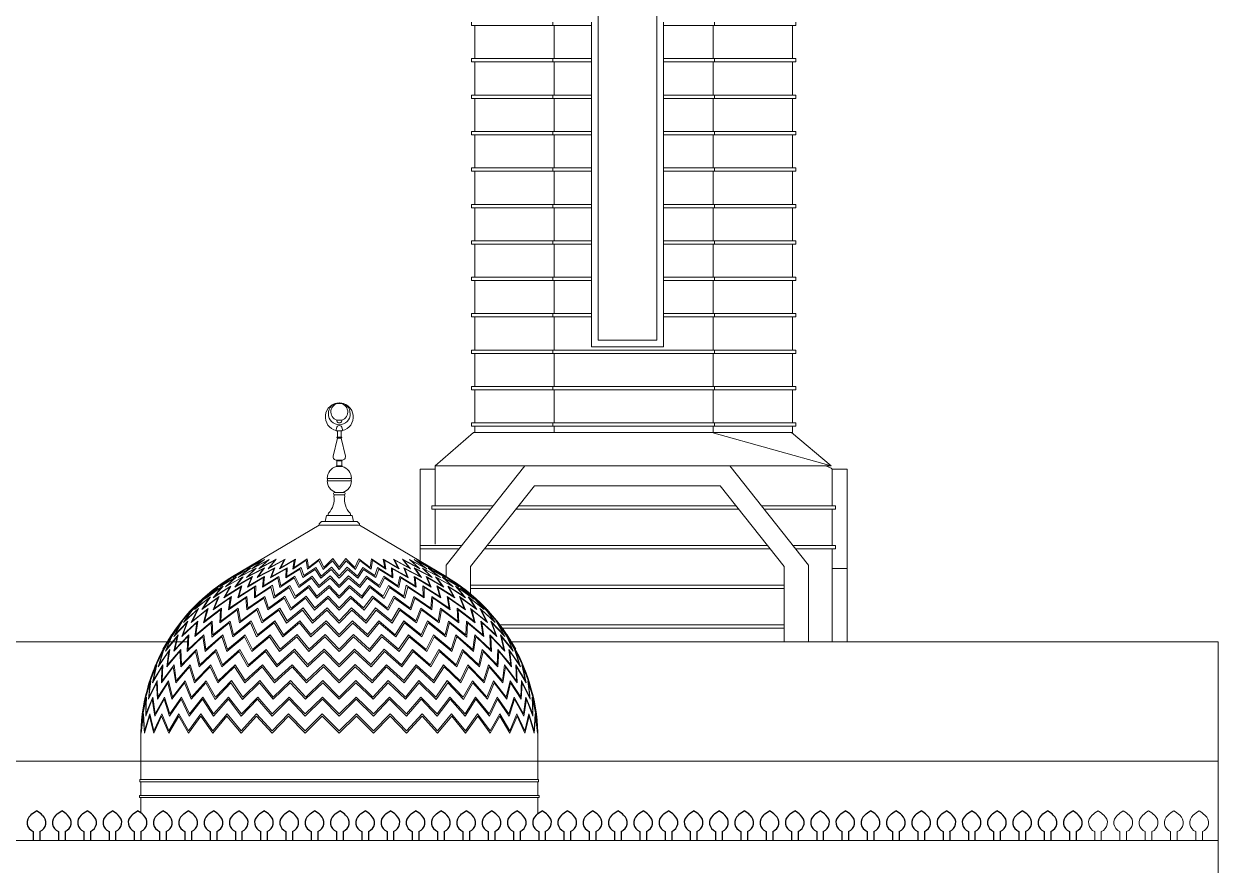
# Model space of a CAD drawing. Header units: inches. Extents: x -6210 to 141093, y -2740 to 21225.
# Drawn here: x 84010.9 to 84371.7, y -127.3 to 126.7 of the extents above; entities that cross this region are included whole.
import ezdxf

# ---------------------------------------------------------------- set-up
doc = ezdxf.new("R2010")
doc.units = ezdxf.units.IN
doc.header["$LTSCALE"] = 100
doc.header["$MEASUREMENT"] = 0
doc.layers.add('car area', color=53, linetype='Continuous')
doc.layers.add('pattern', color=24, linetype='Continuous')

# ---------------------------------------------------------------- blocks, each defined once
blk = doc.blocks.new('A$C7441049B')
at = {"layer": 'pattern', "color": 6, "linetype": 'ByBlock', "lineweight": 25, "ltscale": 0.07}
for p, q in [((6.14, 2.75, -0.01), (6.14, 0)), ((8.14, 2.75, -0.01), (8.14, 0)), ((13.77, 2.75, -0.01), (13.77, 0, 0)), ((15.77, 2.75, -0.01), (15.77, 0, 0)), ((21.41, 2.75, -0.01), (21.41, 0, 0)), ((23.41, 2.75, -0.01), (23.41, 0, 0)), ((29.05, 2.75, -0.01), (29.05, 0)), ((31.05, 2.75, -0.01), (31.05, 0)), ((36.69, 2.75, -0.01), (36.69, 0, 0)), ((38.69, 2.75, -0.01), (38.69, 0, 0)), ((44.32, 2.75, -0.01), (44.32, 0)), ((46.32, 2.75, -0.01), (46.32, 0)), ((51.96, 2.75, -0.01), (51.96, 0)), ((53.96, 2.75, -0.01), (53.96, 0))]:
    blk.add_line(p, q, dxfattribs=at)
for centre, start, end in [((7.14, 5.41, -0.01), 128.2986, 249.4118), ((7.14, 5.41, -0.01), 290.5882, 51.7014), ((14.77, 5.41, -0.01), 128.2986, 249.4118), ((14.77, 5.41, -0.01), 290.5882, 51.7014), ((22.41, 5.41, -0.01), 128.2986, 249.4118), ((22.41, 5.41, -0.01), 290.5882, 51.7014), ((30.05, 5.41, -0.01), 128.2986, 249.4118), ((30.05, 5.41, -0.01), 290.5882, 51.7014), ((37.69, 5.41, -0.01), 128.2986, 249.4118), ((37.69, 5.41, -0.01), 290.5882, 51.7014), ((45.32, 5.41, -0.01), 128.2986, 249.4118), ((45.32, 5.41, -0.01), 290.5882, 51.7014), ((52.96, 5.41, -0.01), 128.2986, 249.4118), ((52.96, 5.41, -0.01), 290.5882, 51.7014)]:
    blk.add_arc(centre, 2.84, start, end, dxfattribs=at)
at = {"layer": 'pattern', "color": 6, "linetype": 'ByBlock', "lineweight": 25, "ltscale": 0.07, "extrusion": (0, 0, -1)}
for centre in [(10.06, 3.36, -0.01), (17.7, 3.36, -0.01), (25.34, 3.36, -0.01), (32.97, 3.36, -0.01), (40.61, 3.36, -0.01), (48.25, 3.36, -0.01), (55.89, 3.36, -0.01)]:
    blk.add_ellipse(centre, major_axis=(5.41, 3.32), ratio=1, start_param=4.432426, end_param=4.784303, dxfattribs=at)
at = {"layer": 'pattern', "color": 6, "linetype": 'ByBlock', "lineweight": 25, "ltscale": 0.07}
for centre in [(4.21, 3.36, -0.01), (11.85, 3.36, -0.01), (19.49, 3.36, -0.01), (27.13, 3.36, -0.01), (34.76, 3.36, -0.01), (42.4, 3.36, -0.01), (50.04, 3.36, -0.01)]:
    blk.add_ellipse(centre, major_axis=(-5.41, 3.32), ratio=1, start_param=4.432426, end_param=4.784303, dxfattribs=at)

msp = doc.modelspace()

# ---------------------------------------------------------------- linework, layer by layer
at = {"layer": 'car area', "linetype": 'Continuous', "lineweight": 0, "extrusion": (0, 1, 0)}
for p, q in [((84184.4278, 243.19225), (84184.4278, 31.19225)), ((84184.4278, 31.19225), (84184.4278, 243.19225)), ((84202.09798, 31.19225), (84202.09798, 243.19225)), ((84202.09798, 243.19225), (84202.09798, 31.19225)), ((84146.14367, 126.19225), (84146.14367, 127.19225)), ((84170.72946, 126.19225), (84170.72946, 127.19225)), ((84182.4278, 126.19225), (84182.4278, 127.19225)), ((84204.09798, 127.19225), (84204.09798, 126.19225)), ((84219.55789, 126.19225), (84219.55789, 127.19225)), ((84244.14367, 126.19225), (84244.14367, 127.19225)), ((84170.72946, 126.19225), (84146.14367, 126.19225)), ((84147.14367, 116.19225), (84147.14367, 126.19225)), ((84182.4278, 126.19225), (84170.72946, 126.19225)), ((84171.14367, 116.19225), (84171.14367, 126.19225)), ((84182.4278, 126.19225), (84182.4278, 116.19225)), ((84204.09798, 116.19225), (84204.09798, 126.19225)), ((84219.55789, 126.19225), (84204.09798, 126.19225)), ((84219.14367, 116.19225), (84219.14367, 126.19225)), ((84244.14367, 126.19225), (84219.55789, 126.19225)), ((84243.14367, 116.19225), (84243.14367, 126.19225)), ((84146.14367, 115.19225), (84146.14367, 116.19225)), ((84146.14367, 116.19225), (84170.72946, 116.19225)), ((84170.72946, 115.19225), (84170.72946, 116.19225)), ((84170.72946, 116.19225), (84182.4278, 116.19225)), ((84182.4278, 115.19225), (84182.4278, 116.19225)), ((84204.09798, 116.19225), (84219.55789, 116.19225)), ((84204.09798, 116.19225), (84204.09798, 115.19225)), ((84219.55789, 116.19225), (84244.14367, 116.19225)), ((84219.55789, 115.19225), (84219.55789, 116.19225)), ((84244.14367, 115.19225), (84244.14367, 116.19225)), ((84170.72946, 115.19225), (84146.14367, 115.19225)), ((84147.14367, 105.19225), (84147.14367, 115.19225)), ((84182.4278, 115.19225), (84170.72946, 115.19225)), ((84171.14367, 105.19225), (84171.14367, 115.19225)), ((84182.4278, 115.19225), (84182.4278, 105.19225)), ((84204.09798, 105.19225), (84204.09798, 115.19225)), ((84219.55789, 115.19225), (84204.09798, 115.19225)), ((84219.14367, 105.19225), (84219.14367, 115.19225)), ((84244.14367, 115.19225), (84219.55789, 115.19225)), ((84243.14367, 105.19225), (84243.14367, 115.19225)), ((84146.14367, 104.19225), (84146.14367, 105.19225)), ((84146.14367, 105.19225), (84170.72946, 105.19225)), ((84170.72946, 104.19225), (84170.72946, 105.19225)), ((84170.72946, 105.19225), (84182.4278, 105.19225)), ((84182.4278, 104.19225), (84182.4278, 105.19225)), ((84204.09798, 105.19225), (84219.55789, 105.19225)), ((84204.09798, 105.19225), (84204.09798, 104.19225)), ((84219.55789, 105.19225), (84244.14367, 105.19225)), ((84219.55789, 104.19225), (84219.55789, 105.19225)), ((84244.14367, 104.19225), (84244.14367, 105.19225)), ((84170.72946, 104.19225), (84146.14367, 104.19225)), ((84147.14367, 94.19225), (84147.14367, 104.19225)), ((84182.4278, 104.19225), (84170.72946, 104.19225)), ((84171.14367, 94.19225), (84171.14367, 104.19225)), ((84182.4278, 104.19225), (84182.4278, 94.19225)), ((84204.09798, 94.19225), (84204.09798, 104.19225)), ((84219.55789, 104.19225), (84204.09798, 104.19225)), ((84219.14367, 94.19225), (84219.14367, 104.19225)), ((84244.14367, 104.19225), (84219.55789, 104.19225)), ((84243.14367, 94.19225), (84243.14367, 104.19225)), ((84146.14367, 93.19225), (84146.14367, 94.19225)), ((84146.14367, 94.19225), (84170.72946, 94.19225)), ((84170.72946, 93.19225), (84170.72946, 94.19225)), ((84170.72946, 94.19225), (84182.4278, 94.19225)), ((84182.4278, 93.19225), (84182.4278, 94.19225)), ((84204.09798, 94.19225), (84219.55789, 94.19225)), ((84204.09798, 94.19225), (84204.09798, 93.19225)), ((84219.55789, 94.19225), (84244.14367, 94.19225)), ((84219.55789, 93.19225), (84219.55789, 94.19225)), ((84244.14367, 93.19225), (84244.14367, 94.19225)), ((84170.72946, 93.19225), (84146.14367, 93.19225)), ((84147.14367, 83.19225), (84147.14367, 93.19225)), ((84182.4278, 93.19225), (84170.72946, 93.19225)), ((84171.14367, 83.19225), (84171.14367, 93.19225)), ((84182.4278, 93.19225), (84182.4278, 83.19225)), ((84204.09798, 83.19225), (84204.09798, 93.19225)), ((84219.55789, 93.19225), (84204.09798, 93.19225)), ((84219.14367, 83.19225), (84219.14367, 93.19225)), ((84244.14367, 93.19225), (84219.55789, 93.19225)), ((84243.14367, 83.19225), (84243.14367, 93.19225)), ((84146.14367, 82.19225), (84146.14367, 83.19225)), ((84146.14367, 83.19225), (84170.72946, 83.19225)), ((84170.72946, 82.19225), (84170.72946, 83.19225)), ((84170.72946, 83.19225), (84182.4278, 83.19225)), ((84182.4278, 82.19225), (84182.4278, 83.19225)), ((84204.09798, 83.19225), (84219.55789, 83.19225)), ((84204.09798, 83.19225), (84204.09798, 82.19225)), ((84219.55789, 83.19225), (84244.14367, 83.19225)), ((84219.55789, 82.19225), (84219.55789, 83.19225)), ((84244.14367, 82.19225), (84244.14367, 83.19225)), ((84170.72946, 82.19225), (84146.14367, 82.19225)), ((84147.14367, 72.19225), (84147.14367, 82.19225)), ((84182.4278, 82.19225), (84170.72946, 82.19225)), ((84171.14367, 72.19225), (84171.14367, 82.19225)), ((84182.4278, 82.19225), (84182.4278, 72.19225)), ((84204.09798, 72.19225), (84204.09798, 82.19225)), ((84219.55789, 82.19225), (84204.09798, 82.19225)), ((84219.14367, 72.19225), (84219.14367, 82.19225)), ((84244.14367, 82.19225), (84219.55789, 82.19225)), ((84243.14367, 72.19225), (84243.14367, 82.19225)), ((84146.14367, 71.19225), (84146.14367, 72.19225)), ((84146.14367, 72.19225), (84170.72946, 72.19225)), ((84170.72946, 71.19225), (84170.72946, 72.19225)), ((84170.72946, 72.19225), (84182.4278, 72.19225)), ((84182.4278, 71.19225), (84182.4278, 72.19225)), ((84204.09798, 72.19225), (84219.55789, 72.19225)), ((84204.09798, 72.19225), (84204.09798, 71.19225)), ((84219.55789, 72.19225), (84244.14367, 72.19225)), ((84219.55789, 71.19225), (84219.55789, 72.19225)), ((84244.14367, 71.19225), (84244.14367, 72.19225)), ((84170.72946, 71.19225), (84146.14367, 71.19225)), ((84147.14367, 61.19225), (84147.14367, 71.19225)), ((84182.4278, 71.19225), (84170.72946, 71.19225)), ((84171.14367, 61.19225), (84171.14367, 71.19225)), ((84182.4278, 71.19225), (84182.4278, 61.19225)), ((84204.09798, 61.19225), (84204.09798, 71.19225)), ((84219.55789, 71.19225), (84204.09798, 71.19225)), ((84219.14367, 61.19225), (84219.14367, 71.19225)), ((84244.14367, 71.19225), (84219.55789, 71.19225)), ((84243.14367, 61.19225), (84243.14367, 71.19225)), ((84146.14367, 60.19225), (84146.14367, 61.19225)), ((84146.14367, 61.19225), (84170.72946, 61.19225)), ((84170.72946, 60.19225), (84146.14367, 60.19225)), ((84147.14367, 50.19225), (84147.14367, 60.19225)), ((84170.72946, 60.19225), (84170.72946, 61.19225)), ((84170.72946, 61.19225), (84182.4278, 61.19225)), ((84182.4278, 60.19225), (84170.72946, 60.19225)), ((84171.14367, 50.19225), (84171.14367, 60.19225)), ((84182.4278, 60.19225), (84182.4278, 61.19225)), ((84182.4278, 60.19225), (84182.4278, 50.19225)), ((84204.09798, 61.19225), (84219.55789, 61.19225)), ((84204.09798, 61.19225), (84204.09798, 60.19225)), ((84204.09798, 50.19225), (84204.09798, 60.19225)), ((84219.55789, 60.19225), (84204.09798, 60.19225)), ((84219.14367, 50.19225), (84219.14367, 60.19225)), ((84219.55789, 61.19225), (84244.14367, 61.19225)), ((84219.55789, 60.19225), (84219.55789, 61.19225)), ((84244.14367, 60.19225), (84219.55789, 60.19225)), ((84243.14367, 50.19225), (84243.14367, 60.19225)), ((84244.14367, 60.19225), (84244.14367, 61.19225)), ((84146.14367, 49.19225), (84146.14367, 50.19225)), ((84146.14367, 50.19225), (84170.72946, 50.19225)), ((84170.72946, 49.19225), (84146.14367, 49.19225)), ((84147.14367, 39.19225), (84147.14367, 49.19225)), ((84170.72946, 49.19225), (84170.72946, 50.19225)), ((84170.72946, 50.19225), (84182.4278, 50.19225)), ((84182.4278, 49.19225), (84170.72946, 49.19225)), ((84171.14367, 39.19225), (84171.14367, 49.19225)), ((84182.4278, 49.19225), (84182.4278, 50.19225)), ((84182.4278, 49.19225), (84182.4278, 39.19225)), ((84204.09798, 50.19225), (84219.55789, 50.19225)), ((84204.09798, 50.19225), (84204.09798, 49.19225)), ((84204.09798, 39.19225), (84204.09798, 49.19225)), ((84219.55789, 49.19225), (84204.09798, 49.19225)), ((84219.14367, 39.19225), (84219.14367, 49.19225)), ((84219.55789, 50.19225), (84244.14367, 50.19225)), ((84219.55789, 49.19225), (84219.55789, 50.19225)), ((84244.14367, 49.19225), (84219.55789, 49.19225)), ((84243.14367, 39.19225), (84243.14367, 49.19225)), ((84244.14367, 49.19225), (84244.14367, 50.19225)), ((84146.14367, 38.19225), (84146.14367, 39.19225)), ((84146.14367, 39.19225), (84170.72946, 39.19225)), ((84170.72946, 38.19225), (84146.14367, 38.19225)), ((84147.14367, 28.19225), (84147.14367, 38.19225)), ((84170.72946, 38.19225), (84170.72946, 39.19225)), ((84170.72946, 39.19225), (84182.4278, 39.19225)), ((84182.4278, 38.19225), (84170.72946, 38.19225)), ((84171.14367, 28.19225), (84171.14367, 38.19225)), ((84182.4278, 38.19225), (84182.4278, 39.19225)), ((84182.4278, 38.19225), (84182.4278, 29.19225)), ((84204.09798, 39.19225), (84219.55789, 39.19225)), ((84204.09798, 39.19225), (84204.09798, 38.19225)), ((84204.09798, 29.19225), (84204.09798, 38.19225)), ((84219.55789, 38.19225), (84204.09798, 38.19225)), ((84219.14367, 28.19225), (84219.14367, 38.19225)), ((84219.55789, 39.19225), (84244.14367, 39.19225)), ((84219.55789, 38.19225), (84219.55789, 39.19225)), ((84244.14367, 38.19225), (84219.55789, 38.19225)), ((84243.14367, 28.19225), (84243.14367, 38.19225)), ((84244.14367, 38.19225), (84244.14367, 39.19225)), ((84182.4278, 29.19225), (84204.09798, 29.19225)), ((84184.4278, 31.19225), (84202.09798, 31.19225)), ((84202.09798, 31.19225), (84184.4278, 31.19225)), ((84146.14367, 28.19225), (84170.72946, 28.19225)), ((84146.14367, 27.19225), (84146.14367, 28.19225)), ((84170.72946, 27.19225), (84146.14367, 27.19225)), ((84147.14367, 17.19225), (84147.14367, 27.19225)), ((84170.72946, 28.19225), (84219.55789, 28.19225)), ((84170.72946, 27.19225), (84170.72946, 28.19225)), ((84219.55789, 27.19225), (84170.72946, 27.19225)), ((84171.14367, 17.19225), (84171.14367, 27.19225)), ((84219.14367, 17.19225), (84219.14367, 27.19225)), ((84219.55789, 28.19225), (84244.14367, 28.19225)), ((84219.55789, 27.19225), (84219.55789, 28.19225)), ((84244.14367, 27.19225), (84219.55789, 27.19225)), ((84243.14367, 17.19225), (84243.14367, 27.19225)), ((84244.14367, 27.19225), (84244.14367, 28.19225)), ((84146.14367, 17.19225), (84170.72946, 17.19225)), ((84146.14367, 16.19225), (84146.14367, 17.19225)), ((84170.72946, 16.19225), (84146.14367, 16.19225)), ((84147.14367, 6.19225), (84147.14367, 16.19225)), ((84170.72946, 17.19225), (84219.55789, 17.19225)), ((84170.72946, 16.19225), (84170.72946, 17.19225)), ((84219.55789, 16.19225), (84170.72946, 16.19225)), ((84171.14367, 6.19225), (84171.14367, 16.19225)), ((84219.14367, 6.19225), (84219.14367, 16.19225)), ((84219.55789, 17.19225), (84244.14367, 17.19225)), ((84219.55789, 16.19225), (84219.55789, 17.19225)), ((84244.14367, 16.19225), (84219.55789, 16.19225)), ((84243.14367, 6.19225), (84243.14367, 16.19225)), ((84244.14367, 16.19225), (84244.14367, 17.19225)), ((84146.14367, 6.19225), (84170.72946, 6.19225)), ((84146.14367, 5.19225), (84146.14367, 6.19225)), ((84170.72946, 5.19225), (84146.14367, 5.19225)), ((84147.14367, 3.28276), (84147.14367, 5.19225)), ((84170.72946, 6.19225), (84219.55789, 6.19225)), ((84170.72946, 5.19225), (84170.72946, 6.19225)), ((84219.55789, 5.19225), (84170.72946, 5.19225)), ((84171.14367, 3.28276), (84171.14367, 5.19225)), ((84219.14367, 3.28276), (84219.14367, 5.19225)), ((84219.55789, 6.19225), (84244.14367, 6.19225)), ((84219.55789, 5.19225), (84219.55789, 6.19225)), ((84244.14367, 5.19225), (84219.55789, 5.19225)), ((84243.14367, 2.98455), (84243.14367, 5.19225)), ((84244.14367, 5.19225), (84244.14367, 6.19225)), ((84135.14367, -6.80775), (84146.78715, 3.28276)), ((84146.78715, 3.28276), (84170.5726, 3.28276)), ((84171.46765, 3.28276), (84218.78715, 3.28276)), ((84254.85078, -6.80775), (84218.78715, 3.28276)), ((84218.78715, 3.28276), (84242.78715, 3.28276)), ((84254.85078, -6.80775), (84242.78715, 3.28276)), ((84135.14367, -18.80775), (84135.14367, -6.80775)), ((84136.12469, -6.80775), (84164.14367, -6.80775)), ((84138.49494, -36.80775), (84162.28785, -6.80775)), ((84224.14367, -6.80775), (84164.14367, -6.80775)), ((84224.14367, -6.80775), (84254.85078, -6.80775)), ((84247.93658, -36.80775), (84224.14367, -6.80775)), ((84254.85078, -7.51486), (84253.14367, -6.80775)), ((84130.64367, -7.80775), (84130.64367, -35.45415)), ((84135.14367, -7.80775), (84130.64367, -7.80775)), ((84255.14367, -7.80775), (84254.85078, -7.51486)), ((84255.14367, -18.80775), (84255.14367, -7.80775)), ((84255.14367, -7.80775), (84259.64367, -7.80775)), ((84259.64367, -7.80775), (84259.64367, -59.92484)), ((84165.18721, -12.80775), (84145.85414, -37.18442)), ((84165.18721, -12.80775), (84221.24431, -12.80775)), ((84221.24431, -12.80775), (84240.57738, -37.18442)), ((84134.14367, -18.80775), (84152.77068, -18.80775)), ((84134.14367, -19.80775), (84134.14367, -18.80775)), ((84134.14367, -19.80775), (84151.97758, -19.80775)), ((84135.14367, -30.41769), (84135.14367, -19.80775)), ((84159.63553, -19.80775), (84226.79599, -19.80775)), ((84160.42862, -18.80775), (84226.00289, -18.80775)), ((84218.108, -18.80775), (84226.00289, -18.80775)), ((84219.81916, -19.80775), (84226.79599, -19.80775)), ((84233.66084, -18.80775), (84256.14367, -18.80775)), ((84234.45394, -19.80775), (84256.14367, -19.80775)), ((84255.14367, -30.80775), (84255.14367, -19.80775)), ((84256.14367, -19.80775), (84256.14367, -18.80775)), ((84130.64367, -30.80775), (84143.25352, -30.80775)), ((84130.64367, -31.80775), (84142.46042, -31.80775)), ((84150.11836, -31.80775), (84236.31316, -31.80775)), ((84150.91146, -30.80775), (84235.52006, -30.80775)), ((84243.178, -30.80775), (84256.14367, -30.80775)), ((84243.9711, -31.80775), (84256.14367, -31.80775)), ((84255.14367, -59.92484), (84255.14367, -31.80775)), ((84256.14367, -31.80775), (84256.14367, -30.80775)), ((84138.49494, -40.21827), (84138.49494, -36.80775)), ((84247.93658, -59.92484), (84247.93658, -36.80775)), ((84255.14367, -37.80775), (84259.64367, -37.80775)), ((84145.85414, -42.80775), (84240.57738, -42.80775)), ((84145.85414, -43.80775), (84240.57738, -43.80775)), ((84154.73605, -54.80775), (84240.57738, -54.80775)), ((84155.47296, -55.80775), (84240.57738, -55.80775))]:
    msp.add_line(p, q, dxfattribs=at)
at = {"layer": 'car area', "linetype": 'Continuous', "lineweight": 0}
for p, q in [((84105.2842, 3.9753), (84105.3245, 4.66045)), ((84105.44445, 6.69961), (84105.46419, 7.03513)), ((84105.46419, 7.03513), (84106.20638, 7.03513)), ((84106.23175, 3.77987), (84105.46847, 3.77987)), ((84105.64189, 1.93395), (84105.64189, 3.77987)), ((84106.181, 3.77987), (84106.94428, 3.77987)), ((84106.94856, 7.03513), (84106.20638, 7.03513)), ((84106.77086, 1.93395), (84106.77086, 3.77987)), ((84106.9683, 6.69961), (84106.94856, 7.03513)), ((84107.12855, 3.9753), (84107.08825, 4.66045)), ((84104.3455, -3.85965), (84105.64189, 1.56477)), ((84106.20638, 1.93395), (84105.64189, 1.93395)), ((84106.20638, 1.56477), (84105.64189, 1.56477)), ((84106.20638, 1.93395), (84106.77086, 1.93395)), ((84106.20638, 1.56477), (84106.77086, 1.56477)), ((84108.06725, -3.85965), (84106.77086, 1.56477)), ((84105.3088, -6.97573), (84105.3088, -6.74187)), ((84106.20638, -6.74187), (84105.3088, -6.74187)), ((84106.20638, -6.97573), (84105.3088, -6.97573)), ((84105.44724, -5.26513), (84105.44724, -5.08054)), ((84106.20638, -5.08054), (84105.44724, -5.08054)), ((84106.20638, -5.26513), (84105.44724, -5.26513)), ((84105.49339, -6.74187), (84105.49339, -5.26513)), ((84106.20638, -5.08054), (84106.96551, -5.08054)), ((84106.20638, -5.26513), (84106.96551, -5.26513)), ((84106.20638, -6.74187), (84107.10396, -6.74187)), ((84106.20638, -6.97573), (84107.10396, -6.97573)), ((84106.91937, -6.74187), (84106.91937, -5.26513)), ((84106.96551, -5.26513), (84106.96551, -5.08054)), ((84107.10396, -6.97573), (84107.10396, -6.74187)), ((84106.20638, -10.5466), (84102.55426, -10.5466)), ((84102.6004, -11.28497), (84102.6004, -10.5466)), ((84106.20638, -10.5466), (84109.8585, -10.5466)), ((84109.81235, -11.28497), (84109.81235, -10.5466)), ((84106.20638, -11.28497), (84102.55426, -11.28497)), ((84106.20638, -11.28497), (84109.8585, -11.28497)), ((84106.20638, -14.79222), (84104.91302, -14.79222)), ((84106.20638, -15.53059), (84104.91302, -15.53059)), ((84106.20638, -14.79222), (84107.49974, -14.79222)), ((84106.20638, -15.53059), (84107.49974, -15.53059)), ((84102.75173, -21.77505), (84102.92674, -21.03668)), ((84109.66102, -21.77505), (84109.48601, -21.03668)), ((84100.10966, -24.65344), (84073.96362, -40.19091)), ((84100.10966, -24.28426), (84100.84803, -23.53421)), ((84100.10966, -24.65344), (84100.10966, -24.28426)), ((84112.30309, -24.65344), (84100.10966, -24.65344)), ((84100.84803, -23.53421), (84111.56472, -23.53421)), ((84101.95537, -23.53421), (84102.37232, -21.77505)), ((84102.37232, -21.77505), (84110.04043, -21.77505)), ((84110.45739, -23.53421), (84110.04043, -21.77505)), ((84112.30309, -24.28426), (84111.56472, -23.53421)), ((84112.30309, -24.65344), (84112.30309, -24.28426)), ((84112.30309, -24.65344), (84138.44913, -40.19091)), ((84145.85414, -37.18442), (84145.85414, -45.45368)), ((84240.57738, -37.18442), (84240.57738, -59.92484)), ((83769.44467, -59.92484), (84060.53987, -59.92484)), ((83774.14731, -59.92484), (84055.62797, -59.92484)), ((84158.17557, -59.92484), (84239.70638, -59.92484)), ((84159.56635, -59.92484), (84371.70638, -59.92484)), ((84371.70638, -323.92484), (84371.70638, -59.92484)), ((84371.70638, -323.92484), (84371.70638, -59.92484)), ((84046.20638, -89.16943), (84046.20638, -101.49289)), ((84166.20638, -89.16943), (84166.20638, -101.49289)), ((83072.70638, -95.92484), (84371.70638, -95.92484)), ((84046.20638, -101.49289), (84045.89388, -101.49289)), ((84045.89388, -101.49289), (84045.89388, -102.17753)), ((84045.89388, -102.17753), (84046.20638, -102.17753)), ((84166.41011, -101.49289), (84046.20638, -101.49289)), ((84166.41011, -102.17753), (84046.20638, -102.17753)), ((84046.20638, -102.17753), (84046.20638, -106.28535)), ((84051.87016, -101.49289), (84049.53604, -101.49289)), ((84051.69883, -102.17753), (84049.70737, -102.17753)), ((84166.20638, -102.17753), (84166.20638, -106.28535)), ((84166.41011, -101.49289), (84166.41011, -102.17753)), ((84045.86406, -106.28535), (84045.86406, -106.96998)), ((84053.52185, -106.28535), (84045.86406, -106.28535)), ((84053.52185, -106.96998), (84045.86406, -106.96998)), ((84046.20638, -106.96998), (84046.21335, -111.5373, -0.03683)), ((84166.5487, -106.28535), (84053.52185, -106.28535)), ((84166.5487, -106.96998), (84053.52185, -106.96998)), ((84166.20638, -106.96998), (84166.20638, -111.78778)), ((84166.5487, -106.28535), (84166.5487, -106.96998)), ((84334.42183, -117.2046, -0.0279), (84334.42184, -119.95021, -0.01564)), ((84336.42183, -117.2046, -0.0279), (84336.42184, -119.95021, -0.01564)), ((84342.05933, -117.2046, -0.0279), (84342.05934, -119.95021, -0.01564)), ((84344.05933, -117.2046, -0.0279), (84344.05934, -119.95021, -0.01564)), ((84349.69683, -117.20459, -0.0279), (84349.69684, -119.9502, -0.01564)), ((84351.69683, -117.20459, -0.0279), (84351.69684, -119.9502, -0.01564)), ((84357.33433, -117.2046, -0.0279), (84357.33434, -119.95021, -0.01564)), ((84359.33433, -117.2046, -0.0279), (84359.33434, -119.95021, -0.01564)), ((84364.97183, -117.20458, -0.0279), (84364.97184, -119.95019, -0.01564)), ((84366.97183, -117.20458, -0.0279), (84366.97184, -119.95019, -0.01564)), ((83903.07449, -119.92484), (84371.70638, -119.92484))]:
    msp.add_line(p, q, dxfattribs=at)
for points in [[(84106.20638, -38.07962), (84104.12053, -35.44945), (84101.29955, -38.05336), (84100.0304, -35.40311), (84096.57027, -37.99612), (84096.18586, -35.30378), (84092.12541, -37.97678), (84092.60471, -35.29342), (84088.17109, -37.89701), (84089.46047, -35.25765), (84084.72121, -37.86754), (84086.80992, -35.23363), (84081.90295, -37.84814), (84084.72791, -35.21813), (84079.79747, -37.83597), (84083.27471, -35.20882), (84078.4663, -37.82915), (84082.4929, -35.20425), (84078.12795, -38.03405), (84082.35589, -35.20633)], [(84106.20638, -37.39498), (84104.21754, -34.77884), (84101.48175, -37.42124), (84100.27873, -34.82518), (84096.88161, -37.44796), (84096.47997, -34.88484), (84092.49266, -37.5348), (84092.94665, -34.93487), (84088.51264, -37.57759), (84089.79829, -34.97064), (84085.0536, -37.60706), (84087.13627, -34.99466), (84082.22161, -37.5926), (84085.04277, -35.01015), (84080.10757, -37.63863), (84083.58095, -35.01947), (84078.76912, -37.64577), (84082.7944, -35.02404), (84078.30605, -37.64767), (84082.65701, -35.02481)], [(84106.20638, -37.39498), (84108.19522, -34.77884), (84110.931, -37.42124), (84112.13402, -34.82518), (84115.53114, -37.44796), (84115.93279, -34.88484), (84119.92009, -37.5348), (84119.46611, -34.93487), (84123.90011, -37.57759), (84122.61446, -34.97064), (84127.35915, -37.60706), (84125.27649, -34.99466), (84130.19115, -37.5926), (84127.36999, -35.01015), (84132.30518, -37.63863), (84128.83181, -35.01947), (84133.64363, -37.64577), (84129.61835, -35.02404), (84134.1067, -37.64767), (84129.75575, -35.02481)], [(84106.20638, -38.07962), (84108.29223, -35.44945), (84111.11321, -38.05336), (84112.38236, -35.40311), (84115.84248, -37.99612), (84116.2269, -35.30378), (84120.28735, -37.97678), (84119.80804, -35.29342), (84124.24166, -37.89701), (84122.95228, -35.25765), (84127.69155, -37.86754), (84125.60283, -35.23363), (84130.5098, -37.84814), (84127.68484, -35.21813), (84132.61528, -37.83597), (84129.13804, -35.20882), (84133.94645, -37.82915), (84129.91986, -35.20425), (84134.2848, -38.03405), (84130.05687, -35.20633)], [(84106.20638, -40.70413), (84103.74106, -38.0726), (84100.57596, -40.68902), (84098.90322, -38.02626), (84095.19851, -40.47906), (84094.31644, -37.9666), (84090.01574, -40.60148), (84090.10319, -37.91658), (84085.39615, -40.55446), (84086.37293, -37.88081), (84081.39552, -40.51627), (84083.22764, -37.85679), (84078.12602, -40.48803), (84080.75677, -37.84129), (84075.68206, -40.46915), (84079.0321, -37.83197), (84074.13594, -40.45824), (84078.10371, -37.82772), (84073.59978, -40.45451), (84077.94194, -37.82677)], [(84106.20638, -40.01949), (84103.83807, -37.402), (84100.72618, -40.04249), (84099.15156, -37.44834), (84095.47069, -39.93209), (84094.6384, -37.508), (84090.32386, -40.14494), (84090.44512, -37.55802), (84085.72269, -40.18675), (84086.71075, -37.5938), (84081.73602, -40.20919), (84083.55398, -37.61782), (84078.45586, -40.23729), (84081.07163, -37.63331), (84075.99907, -40.25603), (84079.33834, -37.64263), (84074.4432, -40.26683), (84078.40666, -37.64664), (84074.0033, -40.28035), (84078.24283, -37.64796)], [(84106.20638, -40.01949), (84108.57468, -37.402), (84111.68657, -40.04249), (84113.2612, -37.44834), (84116.94207, -39.93209), (84117.77436, -37.508), (84122.0889, -40.14494), (84121.96764, -37.55802), (84126.69006, -40.18675), (84125.702, -37.5938), (84130.67673, -40.20919), (84128.85877, -37.61782), (84133.95689, -40.23729), (84131.34113, -37.63331), (84136.41369, -40.25603), (84133.07441, -37.64263), (84137.96956, -40.26683), (84134.00609, -37.64664), (84138.40945, -40.28035), (84134.16992, -37.64796)], [(84106.20638, -40.70413), (84108.67169, -38.0726), (84111.83679, -40.68902), (84113.50953, -38.02626), (84117.21424, -40.47906), (84118.09632, -37.9666), (84122.39701, -40.60148), (84122.30957, -37.91658), (84127.0166, -40.55446), (84126.03982, -37.88081), (84131.01723, -40.51627), (84129.18512, -37.85679), (84134.28673, -40.48803), (84131.65598, -37.84129), (84136.73069, -40.46915), (84133.38065, -37.83197), (84138.27681, -40.45824), (84134.30904, -37.82772), (84138.81297, -40.45451), (84134.47082, -37.82677)], [(84106.20638, -46.09716), (84103.1198, -42.87176), (84099.4262, -46.09716), (84097.12036, -42.90061), (84092.9285, -46.13825), (84091.30549, -42.94135), (84086.67878, -46.17565), (84085.97603, -42.83083), (84080.91678, -46.21172), (84080.94978, -43.04506), (84075.84169, -46.24128), (84076.77393, -43.05299), (84071.62308, -46.26333), (84073.43242, -43.07387), (84068.429, -46.27823), (84071.07419, -43.08707), (84066.39033, -46.28693), (84069.79614, -43.09369), (84065.67328, -46.28992), (84069.57221, -43.09481)], [(84106.20638, -43.5564), (84103.41624, -40.70413), (84099.98452, -43.54318), (84097.81744, -40.67193), (84093.93902, -43.50927), (84092.51769, -40.62631), (84088.22667, -43.46629), (84087.6364, -40.57726), (84083.00439, -43.42477), (84083.31116, -40.5342), (84078.43171, -43.39085), (84079.663, -40.50091), (84074.6479, -43.36562), (84076.79577, -40.47751), (84071.78945, -43.34865), (84074.79321, -40.46278), (84069.96668, -43.33879), (84073.71439, -40.45594), (84069.32795, -43.33541), (84073.52543, -40.47688)], [(84106.20638, -42.87176), (84103.41624, -40.01949), (84100.1172, -42.8853), (84098.02659, -40.06634), (84094.17595, -42.91988), (84092.80464, -40.12003), (84088.52903, -42.96348), (84087.95693, -40.16719), (84083.3379, -43.00531), (84083.639, -40.20354), (84078.7739, -43.0393), (84079.99891, -40.2245), (84074.98773, -43.06447), (84077.11906, -40.24774), (84072.12345, -43.08136), (84075.10475, -40.26234), (84070.29564, -43.09114), (84074.02262, -40.26785), (84069.6549, -43.0945), (84073.83005, -40.27086)], [(84106.20638, -42.87176), (84108.99652, -40.01949), (84112.29556, -42.8853), (84114.38616, -40.06634), (84118.2368, -42.91988), (84119.60812, -40.12003), (84123.88372, -42.96348), (84124.45583, -40.16719), (84129.07486, -43.00531), (84128.77376, -40.20354), (84133.63886, -43.0393), (84132.41384, -40.2245), (84137.42502, -43.06447), (84135.29369, -40.24774), (84140.28931, -43.08136), (84137.30801, -40.26234), (84142.11711, -43.09114), (84138.39013, -40.26785), (84142.75786, -43.0945), (84138.5827, -40.27086)], [(84106.20638, -43.5564), (84108.99652, -40.70413), (84112.42824, -43.54318), (84114.59531, -40.67193), (84118.47373, -43.50927), (84119.89506, -40.62631), (84124.18608, -43.46629), (84124.77635, -40.57726), (84129.40837, -43.42477), (84129.10159, -40.5342), (84133.98105, -43.39085), (84132.74975, -40.50091), (84137.76486, -43.36562), (84135.61698, -40.47751), (84140.6233, -43.34865), (84137.61954, -40.46278), (84142.44608, -43.33879), (84138.69836, -40.45594), (84143.08481, -43.33541), (84138.88732, -40.47688)], [(84106.20638, -46.09716), (84109.29296, -42.87176), (84112.98655, -46.09716), (84115.29239, -42.90061), (84119.48426, -46.13825), (84121.10727, -42.94135), (84125.73398, -46.17565), (84126.43672, -42.83083), (84131.49597, -46.21172), (84131.46297, -43.04506), (84136.57107, -46.24128), (84135.63882, -43.05299), (84140.78968, -46.26333), (84138.98033, -43.07387), (84143.98375, -46.27823), (84141.33857, -43.08707), (84146.02242, -46.28693), (84142.61662, -43.09369), (84146.73947, -46.28992), (84142.84055, -43.09481)], [(84106.20638, -50.35407), (84102.77709, -46.77892), (84098.73522, -50.37085), (84096.00574, -46.75778), (84091.47264, -50.32099), (84089.49527, -46.72358), (84084.57623, -50.29052), (84083.41912, -46.68651), (84078.24601, -50.26075), (84077.95304, -46.65361), (84072.69697, -50.23597), (84073.27315, -46.62782), (84068.10182, -50.21724), (84069.54658, -46.60944), (84064.63442, -50.20441), (84066.91752, -46.59771), (84062.42687, -50.19685), (84065.49322, -46.59179), (84061.82096, -50.35407), (84065.23012, -46.63857)], [(84106.20638, -49.66943), (84102.83997, -46.10011), (84098.85128, -49.67894), (84096.18161, -46.12177), (84091.67611, -49.70339), (84089.75358, -46.15664), (84084.84362, -49.73447), (84083.72683, -46.19422), (84078.55185, -49.76467), (84078.28491, -46.22738), (84073.02311, -49.78966), (84073.61394, -46.25325), (84068.43763, -49.80849), (84069.88887, -46.27161), (84064.9743, -49.82134), (84067.25869, -46.2833), (84062.76823, -49.82889), (84065.83323, -46.28919), (84061.99151, -49.83151), (84065.58348, -46.29019)], [(84106.20638, -46.78179), (84103.1198, -43.5564), (84099.4262, -46.78179), (84096.93113, -43.52819), (84092.66749, -46.8507), (84091.03095, -43.48814), (84086.39199, -46.70486), (84085.54559, -43.44492), (84080.59441, -46.66917), (84080.61015, -43.42863), (84075.50401, -46.63976), (84076.4321, -43.37714), (84071.28098, -46.61774), (84073.09541, -43.35618), (84068.08715, -46.6028), (84070.74298, -43.3429), (84066.04983, -46.59407), (84069.58231, -43.63289), (84065.52618, -47.07622), (84069.09907, -43.48253)], [(84106.20638, -46.78179), (84109.29296, -43.5564), (84112.98655, -46.78179), (84115.48162, -43.52819), (84119.74527, -46.8507), (84121.38181, -43.48814), (84126.02077, -46.70486), (84126.86717, -43.44492), (84131.81835, -46.66917), (84131.8026, -43.42863), (84136.90874, -46.63976), (84135.98066, -43.37714), (84141.13178, -46.61774), (84139.31734, -43.35618), (84144.32561, -46.6028), (84141.66978, -43.3429), (84146.36292, -46.59407), (84142.83044, -43.63289), (84146.88658, -47.07622), (84143.31368, -43.48253)], [(84106.20638, -49.66943), (84109.57279, -46.10011), (84113.56147, -49.67894), (84116.23114, -46.12177), (84120.73665, -49.70339), (84122.65917, -46.15664), (84127.56913, -49.73447), (84128.68592, -46.19422), (84133.86091, -49.76467), (84134.12784, -46.22738), (84139.38964, -49.78966), (84138.79881, -46.25325), (84143.97512, -49.80849), (84142.52389, -46.27161), (84147.43846, -49.82134), (84145.15406, -46.2833), (84149.64453, -49.82889), (84146.57953, -46.28919), (84150.42125, -49.83151), (84146.82927, -46.29019)], [(84106.20638, -50.35407), (84109.63567, -46.77892), (84113.67753, -50.37085), (84116.40701, -46.75778), (84120.94011, -50.32099), (84122.91748, -46.72358), (84127.83652, -50.29052), (84128.99364, -46.68651), (84134.16674, -50.26075), (84134.45971, -46.65361), (84139.71578, -50.23597), (84139.13961, -46.62782), (84144.31093, -50.21724), (84142.86617, -46.60944), (84147.77834, -50.20441), (84145.49524, -46.59771), (84149.98588, -50.19685), (84146.91953, -46.59179), (84150.59179, -50.35407), (84147.18263, -46.63857)], [(84106.20638, -54.24416), (84102.46452, -50.3517), (84098.13015, -54.23688), (84095.07417, -50.3343), (84090.25945, -54.28417), (84087.96525, -50.30605), (84082.839, -54.19373), (84081.33015, -50.27524), (84076.02839, -54.1698), (84075.36597, -50.24766), (84070.07968, -54.14961), (84070.26824, -50.22583), (84065.17071, -54.13416), (84066.21791, -50.21012), (84061.47834, -54.12344), (84063.36662, -50.20001), (84059.13319, -54.11707), (84061.8244, -50.19487), (84058.30734, -54.11504), (84061.55442, -50.19399)], [(84106.20638, -53.55952), (84102.52161, -49.67186), (84098.22973, -53.56705), (84095.2349, -49.68975), (84090.46155, -53.58648), (84088.20424, -49.71865), (84083.08303, -53.61135), (84081.61949, -49.74999), (84076.31196, -53.63573), (84075.68367, -49.77789), (84070.38684, -53.65619), (84070.60018, -49.79986), (84065.49128, -53.67179), (84066.55622, -49.81562), (84061.80616, -53.68257), (84063.70744, -49.82574), (84059.46458, -53.68896), (84062.16573, -49.83118), (84058.57871, -53.64292), (84061.89616, -49.83175)], [(84106.20638, -53.55952), (84109.89114, -49.67186), (84114.18302, -53.56705), (84117.17785, -49.68975), (84121.9512, -53.58648), (84124.20852, -49.71865), (84129.32972, -53.61135), (84130.79327, -49.74999), (84136.1008, -53.63573), (84136.72908, -49.77789), (84142.02592, -53.65619), (84141.81258, -49.79986), (84146.92148, -53.67179), (84145.85653, -49.81562), (84150.6066, -53.68257), (84148.70531, -49.82574), (84152.94817, -53.68896), (84150.24703, -49.83118), (84153.83404, -53.64292), (84150.5166, -49.83175)], [(84106.20638, -54.24416), (84109.94823, -50.3517), (84114.2826, -54.23688), (84117.33859, -50.3343), (84122.1533, -54.28417), (84124.4475, -50.30605), (84129.57375, -54.19373), (84131.08261, -50.27524), (84136.38437, -54.1698), (84137.04678, -50.24766), (84142.33308, -54.14961), (84142.14451, -50.22583), (84147.24205, -54.13416), (84146.19484, -50.21012), (84150.93441, -54.12344), (84149.04613, -50.20001), (84153.27956, -54.11707), (84150.58836, -50.19487), (84154.10541, -54.11504), (84150.85833, -50.19399)], [(84106.20638, -58.42042), (84102.15926, -54.2423), (84097.55847, -58.41498), (84094.16907, -54.22855), (84089.16473, -58.40079), (84086.49276, -54.20613), (84081.23391, -58.38238), (84079.34417, -54.18147), (84074.00058, -58.36401), (84072.9385, -54.15916), (84067.64681, -58.46842), (84067.48293, -54.14127), (84062.53597, -58.33595), (84063.16325, -54.12823), (84058.65739, -58.32731), (84060.10137, -54.18342), (84056.19935, -58.3221), (84058.49394, -54.11539), (84055.49008, -58.42042), (84058.23017, -54.13569)], [(84106.20638, -57.73579), (84102.21004, -53.56145), (84097.64488, -57.74144), (84094.31297, -53.57563), (84089.32524, -57.75612), (84086.70927, -53.59866), (84081.45063, -57.77509), (84079.6103, -53.62386), (84074.25612, -57.79392), (84073.23543, -53.64653), (84067.98931, -57.81001), (84067.79779, -53.66461), (84062.83242, -57.82246), (84063.48803, -53.67775), (84058.96321, -57.83121), (84060.46093, -53.68628), (84056.51022, -57.83646), (84058.82618, -53.69065), (84055.64644, -57.8383), (84058.5402, -53.69139)], [(84106.20638, -57.73579), (84110.20271, -53.56145), (84114.76787, -57.74144), (84118.09979, -53.57563), (84123.08751, -57.75612), (84125.70348, -53.59866), (84130.96212, -57.77509), (84132.80245, -53.62386), (84138.15664, -57.79392), (84139.17732, -53.64653), (84144.42344, -57.81001), (84144.61497, -53.66461), (84149.58034, -57.82246), (84148.92472, -53.67775), (84153.44954, -57.83121), (84151.95182, -53.68628), (84155.90254, -57.83646), (84153.58657, -53.69065), (84156.76631, -57.8383), (84153.87255, -53.69139)], [(84106.20638, -58.42042), (84110.25349, -54.2423), (84114.85428, -58.41498), (84118.24368, -54.22855), (84123.24803, -58.40079), (84125.91999, -54.20613), (84131.17885, -58.38238), (84133.06858, -54.18147), (84138.41217, -58.36401), (84139.47426, -54.15916), (84144.76594, -58.46842), (84144.92982, -54.14127), (84149.87678, -58.33595), (84149.2495, -54.12823), (84153.75537, -58.32731), (84152.31139, -54.18342), (84156.2134, -58.3221), (84153.91881, -54.11539), (84156.92267, -58.42042), (84154.18258, -54.13569)], [(84106.20638, -62.16425), (84101.9162, -57.73723), (84097.1172, -62.1682), (84093.44732, -57.74791), (84088.30421, -62.17858), (84085.31658, -57.76539), (84079.99362, -62.19216), (84077.75665, -57.78472), (84072.43423, -62.20587), (84070.99881, -57.80238), (84065.87698, -62.21788), (84065.25966, -57.81671), (84060.50063, -62.22738), (84060.72776, -57.82729), (84056.47778, -62.23419), (84057.55345, -57.83425), (84053.93203, -62.23834), (84055.84218, -57.83785), (84052.89415, -62.16425), (84055.54302, -57.83847)], [(84106.20638, -62.84888), (84101.87221, -58.41903), (84097.04486, -62.8451), (84093.32187, -58.40873), (84088.16846, -62.83515), (84085.12563, -58.39181), (84079.79485, -62.8673), (84077.51856, -58.373), (84072.21227, -62.80879), (84070.72927, -58.35572), (84065.62988, -62.79709), (84064.97012, -58.34163), (84060.23679, -62.78779), (84060.42599, -58.33119), (84056.20334, -62.78111), (84057.21938, -58.36488), (84053.65164, -62.77702), (84055.53005, -58.32072), (84052.89415, -62.84888), (84055.2422, -58.32973)], [(84106.20638, -62.16425), (84110.49655, -57.73723), (84115.29555, -62.1682), (84118.96543, -57.74791), (84124.10855, -62.17858), (84127.09617, -57.76539), (84132.41913, -62.19216), (84134.65611, -57.78472), (84139.97852, -62.20587), (84141.41395, -57.80238), (84146.53577, -62.21788), (84147.1531, -57.81671), (84151.91213, -62.22738), (84151.68499, -57.82729), (84155.93498, -62.23419), (84154.8593, -57.83425), (84158.48072, -62.23834), (84156.57058, -57.83785), (84159.51861, -62.16425), (84156.86973, -57.83847)], [(84106.20638, -62.84888), (84110.54054, -58.41903), (84115.36789, -62.8451), (84119.09089, -58.40873), (84124.24429, -62.83515), (84127.28713, -58.39181), (84132.61791, -62.8673), (84134.89419, -58.373), (84140.20048, -62.80879), (84141.68348, -58.35572), (84146.78288, -62.79709), (84147.44264, -58.34163), (84152.17597, -62.78779), (84151.98677, -58.33119), (84156.20941, -62.78111), (84155.19338, -58.36488), (84158.76111, -62.77702), (84156.8827, -58.32072), (84159.51861, -62.84888), (84157.17055, -58.32973)], [(84106.20638, -67.49351), (84101.61373, -62.84791), (84096.60781, -67.49115), (84092.56178, -62.84073), (84087.32223, -67.48483), (84083.90672, -62.8288), (84078.60137, -67.47637), (84075.90258, -62.81531), (84070.70457, -67.46754), (84068.78682, -62.80267), (84063.8809, -67.45948), (84062.77266, -62.79212), (84058.30481, -67.45287), (84058.04146, -62.78412), (84054.14236, -67.44798), (84054.73636, -62.77874), (84051.5123, -67.44493), (84052.95741, -62.77592), (84050.58629, -67.44384), (84052.66666, -62.78869)], [(84106.20638, -66.80887), (84101.6505, -62.16526), (84096.66529, -66.81137), (84092.67054, -62.1527), (84087.4313, -66.81804), (84084.06921, -62.18518), (84078.75254, -66.82692), (84076.10797, -62.19915), (84070.88788, -66.83614), (84069.02258, -62.21216), (84064.08786, -66.8445), (84063.02903, -62.22297), (84058.52835, -66.85131), (84058.31126, -62.23112), (84054.34829, -66.8207), (84055.01429, -62.23659), (84051.75323, -66.85945), (84053.23934, -62.23945), (84050.73705, -66.82149), (84052.92922, -62.23995)], [(84106.20638, -66.80887), (84110.76226, -62.16526), (84115.74747, -66.81137), (84119.74221, -62.1527), (84124.98146, -66.81804), (84128.34355, -62.18518), (84133.66022, -66.82692), (84136.30478, -62.19915), (84141.52487, -66.83614), (84143.39017, -62.21216), (84148.3249, -66.8445), (84149.38373, -62.22297), (84153.8844, -66.85131), (84154.10149, -62.23112), (84158.06446, -66.8207), (84157.39847, -62.23659), (84160.65952, -66.85945), (84159.17341, -62.23945), (84161.6757, -66.82149), (84159.48353, -62.23995)], [(84106.20638, -67.49351), (84110.79902, -62.84791), (84115.80494, -67.49115), (84119.85098, -62.84073), (84125.09052, -67.48483), (84128.50603, -62.8288), (84133.81138, -67.47637), (84136.51017, -62.81531), (84141.70819, -67.46754), (84143.62593, -62.80267), (84148.53186, -67.45948), (84149.64009, -62.79212), (84154.10794, -67.45287), (84154.37129, -62.78412), (84158.27039, -67.44798), (84157.6764, -62.77874), (84160.90045, -67.44493), (84159.45534, -62.77592), (84161.82646, -67.44384), (84159.74609, -62.78869)], [(84106.20638, -72.31651), (84101.40774, -67.49351), (84096.2634, -72.31527), (84091.91384, -67.49817), (84086.6538, -72.31186), (84082.87335, -67.48075), (84077.64739, -72.30713), (84074.53761, -67.4719), (84069.5107, -72.30198), (84067.15082, -67.46335), (84062.49148, -72.29698), (84060.92519, -67.45597), (84056.76533, -72.2927), (84056.03848, -67.4502), (84052.49559, -72.28941), (84052.63003, -67.44622), (84049.79965, -72.2873), (84050.7921, -67.46954), (84048.85028, -72.28653), (84050.51284, -67.4562)], [(84106.20638, -71.63188), (84101.40774, -66.80887), (84096.30535, -71.63322), (84091.99939, -66.8143), (84086.73455, -71.63689), (84083.00473, -66.82233), (84077.76112, -71.64195), (84074.70607, -66.83159), (84069.65101, -71.64743), (84067.34697, -66.84049), (84062.65266, -71.65268), (84061.14122, -66.84812), (84056.94192, -71.65715), (84056.26814, -66.85405), (84052.68288, -71.66057), (84052.86829, -66.85813), (84049.99337, -71.66276), (84051.03978, -66.86029), (84049.04624, -71.66355), (84050.72043, -66.86067)], [(84106.20638, -71.63188), (84111.00501, -66.80887), (84116.1074, -71.63322), (84120.41337, -66.8143), (84125.6782, -71.63689), (84129.40803, -66.82233), (84134.65163, -71.64195), (84137.70669, -66.83159), (84142.76174, -71.64743), (84145.06579, -66.84049), (84149.76009, -71.65268), (84151.27154, -66.84812), (84155.47083, -71.65715), (84156.14462, -66.85405), (84159.72987, -71.66057), (84159.54446, -66.85813), (84162.41938, -71.66276), (84161.37298, -66.86029), (84163.36651, -71.66355), (84161.69232, -66.86067)], [(84106.20638, -72.31651), (84111.00501, -67.49351), (84116.14935, -72.31527), (84120.49891, -67.49817), (84125.75895, -72.31186), (84129.5394, -67.48075), (84134.76537, -72.30713), (84137.87514, -67.4719), (84142.90206, -72.30198), (84145.26194, -67.46335), (84149.92127, -72.29698), (84151.48756, -67.45597), (84155.64742, -72.2927), (84156.37428, -67.4502), (84159.91716, -72.28941), (84159.78272, -67.44622), (84162.6131, -72.2873), (84161.62065, -67.46954), (84163.56248, -72.28653), (84161.89991, -67.4562)], [(84106.20638, -76.59403), (84101.24049, -71.63222), (84096.05073, -76.59455), (84091.46631, -71.63482), (84086.23675, -76.59607), (84082.15483, -71.63931), (84077.04639, -76.5983), (84073.58535, -71.6447), (84068.75045, -76.60093), (84066.00458, -71.65014), (84061.59562, -76.60371), (84059.6248, -71.65503), (84055.76221, -76.60624), (84054.6226, -71.659), (84051.41363, -76.6083), (84051.1505, -71.61601), (84048.66834, -76.60968), (84049.26228, -71.66335), (84047.62919, -76.59403), (84048.93507, -71.66362)], [(84106.20638, -76.59403), (84111.17227, -71.63222), (84116.36203, -76.59455), (84120.94644, -71.63482), (84126.176, -76.59607), (84130.25793, -71.63931), (84135.36637, -76.5983), (84138.8274, -71.6447), (84143.66231, -76.60093), (84146.40818, -71.65014), (84150.81713, -76.60371), (84152.78796, -71.65503), (84156.65055, -76.60624), (84157.79015, -71.659), (84160.99912, -76.6083), (84161.26225, -71.61601), (84163.74442, -76.60968), (84163.15048, -71.66335), (84164.78356, -76.59403), (84163.47768, -71.66362)], [(84106.20638, -77.27866), (84101.21919, -72.3162), (84096.02481, -77.2782), (84091.40427, -72.31379), (84086.1856, -77.27686), (84082.05681, -72.30961), (84076.97055, -77.29246), (84073.45749, -72.30455), (84068.65401, -77.29176), (84065.85306, -72.2994), (84061.48472, -77.26987), (84059.45528, -72.29474), (84055.63788, -77.2675), (84054.4401, -72.29092), (84051.27949, -77.26555), (84050.94521, -72.2882), (84048.52808, -77.26425), (84049.06686, -72.28672), (84047.55884, -77.26376), (84048.767, -72.29817)], [(84106.20638, -77.27866), (84111.19356, -72.3162), (84116.38794, -77.2782), (84121.00848, -72.31379), (84126.22716, -77.27686), (84130.35595, -72.30961), (84135.4422, -77.29246), (84138.95527, -72.30455), (84143.75874, -77.29176), (84146.5597, -72.2994), (84150.92803, -77.26987), (84152.95747, -72.29474), (84156.77487, -77.2675), (84157.97265, -72.29092), (84161.13327, -77.26555), (84161.46755, -72.2882), (84163.88468, -77.26425), (84163.3459, -72.28672), (84164.85392, -77.26376), (84163.64575, -72.29817)], [(84106.20638, -82.33959), (84101.10472, -77.27866), (84095.90646, -82.33959), (84091.04788, -77.27762), (84085.93439, -82.33932), (84081.48216, -77.27592), (84076.596, -82.33891), (84072.6888, -77.27367), (84068.16142, -82.33827), (84064.91824, -77.27114), (84060.87753, -82.33739), (84058.38426, -77.26865), (84054.93674, -82.33644), (84053.26424, -77.26645), (84050.50604, -82.33556), (84049.69716, -77.26481), (84047.70805, -82.33493), (84047.78026, -77.26388), (84046.72188, -82.33469), (84047.48742, -77.27974)], [(84106.20638, -81.65495), (84101.10472, -76.59403), (84095.90646, -81.65495), (84091.08676, -76.5952), (84085.94421, -81.65495), (84081.54504, -76.59711), (84076.6286, -81.65583), (84072.77318, -76.5996), (84068.20635, -81.6566), (84065.02112, -76.60234), (84060.93495, -81.65761), (84058.50231, -76.60502), (84055.00499, -81.65868), (84053.39394, -76.60735), (84050.58279, -81.65965), (84049.83483, -76.60909), (84047.79033, -81.66034), (84047.92217, -76.61006), (84046.82707, -81.66501), (84047.58825, -76.61015)], [(84106.20638, -81.65495), (84111.30803, -76.59403), (84116.50629, -81.65495), (84121.32599, -76.5952), (84126.46854, -81.65495), (84130.86771, -76.59711), (84135.78415, -81.65583), (84139.63957, -76.5996), (84144.20641, -81.6566), (84147.39163, -76.60234), (84151.4778, -81.65761), (84153.91044, -76.60502), (84157.40776, -81.65868), (84159.01882, -76.60735), (84161.82996, -81.65965), (84162.57793, -76.60909), (84164.62243, -81.66034), (84164.49058, -76.61006), (84165.58568, -81.66501), (84164.8245, -76.61015)], [(84106.20638, -82.33959), (84111.30803, -77.27866), (84116.50629, -82.33959), (84121.36488, -77.27762), (84126.47836, -82.33932), (84130.93059, -77.27592), (84135.81676, -82.33891), (84139.72395, -77.27367), (84144.25133, -82.33827), (84147.49451, -77.27114), (84151.53523, -82.33739), (84154.0285, -77.26865), (84157.47601, -82.33644), (84159.14851, -77.26645), (84161.90671, -82.33556), (84162.7156, -77.26481), (84164.70471, -82.33493), (84164.63249, -77.26388), (84165.69087, -82.33469), (84164.92533, -77.27974)], [(84106.20638, -87.45811), (84101.03801, -82.33959), (84095.89746, -87.45811), (84090.86685, -82.33959), (84085.90541, -87.45811), (84081.16807, -82.33914), (84076.52548, -87.45811), (84072.25121, -82.33861), (84068.03427, -87.45811), (84064.3645, -82.33784), (84060.68121, -87.45811), (84057.7583, -82.33959), (84054.67525, -87.45811), (84052.52396, -82.33598), (84050.18293, -87.45797), (84048.89701, -82.33521), (84047.34612, -87.45786), (84046.94745, -82.33475), (84046.34557, -87.45781), (84046.60937, -82.33737)], [(84106.20638, -86.77348), (84101.03801, -81.65495), (84095.89746, -86.77348), (84090.86685, -81.65495), (84085.90541, -86.77348), (84081.19458, -81.65554), (84076.52548, -86.77348), (84072.29008, -81.65619), (84068.03427, -86.77348), (84064.41592, -81.6571), (84060.68121, -86.77348), (84057.7583, -81.65495), (84054.67525, -86.77348), (84052.59679, -81.65919), (84050.19982, -86.77377), (84048.97692, -81.66004), (84047.36775, -86.77392), (84047.03125, -81.66054), (84046.36897, -86.77399), (84046.61179, -82.29497)], [(84106.20638, -86.77348), (84111.37475, -81.65495), (84116.51529, -86.77348), (84121.5459, -81.65495), (84126.50735, -86.77348), (84131.21818, -81.65554), (84135.88728, -86.77348), (84140.12267, -81.65619), (84144.37848, -86.77348), (84147.99684, -81.6571), (84151.73154, -86.77348), (84154.65445, -81.65495), (84157.73751, -86.77348), (84159.81596, -81.65919), (84162.21294, -86.77377), (84163.43583, -81.66004), (84165.045, -86.77392), (84165.3815, -81.66054), (84166.04378, -86.77399), (84165.80097, -82.29497)], [(84106.20638, -87.45811), (84111.37475, -82.33959), (84116.51529, -87.45811), (84121.5459, -82.33959), (84126.50735, -87.45811), (84131.24468, -82.33914), (84135.88728, -87.45811), (84140.16154, -82.33861), (84144.37848, -87.45811), (84148.04826, -82.33784), (84151.73154, -87.45811), (84154.65445, -82.33959), (84157.73751, -87.45811), (84159.8888, -82.33598), (84162.22982, -87.45797), (84163.51575, -82.33521), (84165.06663, -87.45786), (84165.4653, -82.33475), (84166.06719, -87.45781), (84165.80339, -82.33737)]]:
    msp.add_lwpolyline(points, dxfattribs=at)
for centre, radius, start, end in [((84106.23175, 8.02549), 4.24561, 90, 257.3636523), ((84106.23175, 8.94844), 3.32265, 90, 269.5623784), ((84106.23175, 9.50222), 2.58429, 90.56266, 252.7210071), ((84106.181, 8.02549), 4.24561, 282.6363477, 90), ((84106.181, 8.94844), 3.32265, 270.4376216, 90), ((84106.181, 9.50222), 2.58429, 287.2789929, 89.43734), ((84105.46847, 3.96446), 0.18459, 176.6335393, 270), ((84106.23175, 4.47879), 0.92526, 91.5717031, 168.6771959), ((84106.23175, 7.08442), 0.87631, 206.0479493, 268.3404788), ((84106.181, 7.08442), 0.87631, 271.6595212, 333.9520507), ((84106.181, 4.47879), 0.92526, 11.3228041, 88.4282969), ((84106.94428, 3.96446), 0.18459, 270, 3.3664607), ((84105.64189, 1.74936), 0.18459, 90, 270), ((84106.77086, 1.74936), 0.18459, 270, 90), ((84106.24609, -10.5466), 3.69184, 104.707459, 180), ((84105.44724, -3.97299), 1.10755, 174.1265465, 270), ((84106.96551, -3.97299), 1.10755, 270, 5.8734535), ((84106.16666, -10.5466), 3.69184, 0, 75.292541), ((84106.24609, -11.28497), 3.69184, 180, 251.8051277), ((84106.16666, -11.28497), 3.69184, 288.1948723, 0), ((84098.83901, -16.92737), 5.79621, 314.8491409, 9.5944037), ((84104.83358, -15.1614), 0.36918, 90, 270), ((84104.91816, -15.89977), 0.36918, 90, 189.5944037), ((84107.49459, -15.89977), 0.36918, 350.4055963, 90), ((84107.57917, -15.1614), 0.36918, 270, 90), ((84113.57374, -16.92737), 5.79621, 170.4055963, 225.1508591), ((84103.13485, -89.07751), 56.92855, 120.8250447, 180.0925144), ((84109.2779, -89.07751), 56.92855, 359.9074856, 59.1749553), ((84335.42183, -114.54247, -0.02872), 2.84375, 128.2985888, 249.4118185), ((84335.42183, -114.54247, -0.02872), 2.84375, 290.5881608, 51.7014138), ((84343.05933, -114.54247, -0.02709), 2.84375, 128.2985857, 249.4118283), ((84343.05933, -114.54247, -0.02709), 2.84375, 290.588166, 51.7014143), ((84350.69683, -114.54246, -0.02709), 2.84375, 128.2985857, 249.4118283), ((84350.69683, -114.54246, -0.02709), 2.84375, 290.588166, 51.7014143), ((84358.33433, -114.54247, -0.02709), 2.84375, 128.2985857, 249.4118283), ((84358.33433, -114.54247, -0.02709), 2.84375, 290.588166, 51.7014143), ((84365.97183, -114.54245, -0.02709), 2.84375, 128.2985857, 249.4118283), ((84365.97183, -114.54245, -0.02709), 2.84375, 290.588166, 51.7014143)]:
    msp.add_arc(centre, radius, start, end, dxfattribs=at)
at = {"layer": 'car area', "linetype": 'Continuous', "lineweight": 0, "extrusion": (0, 0, -1)}
for centre in [(84338.34569, -116.59449, -0.02709), (84345.98319, -116.59449, -0.02709), (84353.62069, -116.59448, -0.02709), (84361.25819, -116.59449, -0.02709), (84368.89569, -116.59447, -0.02709)]:
    msp.add_ellipse(centre, major_axis=(5.41224, 3.32132), ratio=1, start_param=4.432426205, end_param=4.784303343, dxfattribs=at)
at = {"layer": 'car area', "linetype": 'Continuous', "lineweight": 0}
for centre in [(84332.49798, -116.59449, -0.02709), (84340.13548, -116.59449, -0.02709), (84347.77298, -116.59448, -0.02709), (84355.41048, -116.59449, -0.02709), (84363.04798, -116.59447, -0.02709)]:
    msp.add_ellipse(centre, major_axis=(-5.41224, 3.32132), ratio=1, start_param=4.432426205, end_param=4.784303343, dxfattribs=at)
for points, knots in [([(84170.5726, 3.28276), (84170.6086, 3.28276), (84170.65267, 3.28276), (84170.78716, 3.28276), (84170.89234, 3.28276), (84171.1436, 3.28276), (84171.31157, 3.28276), (84171.46765, 3.28276)], [0, 0, 0, 0, 0.1527637345, 0.1527637345, 0.4513021901, 0.4513021901, 0.918592085, 0.918592085, 0.918592085, 0.918592085]), ([(84136.12469, -6.80775), (84135.92274, -6.80775), (84135.61684, -6.80775), (84135.33877, -6.80775), (84135.279, -6.80775), (84135.20447, -6.80775), (84135.18147, -6.80775), (84135.15847, -6.80775), (84135.15292, -6.80775), (84135.14545, -6.80775), (84135.14367, -6.80775), (84135.14367, -6.80775)], [0, 0, 0, 0, 0.6058405469, 0.6058405469, 0.7724898963, 0.7724898963, 0.8722510563, 0.8722510563, 0.9196839148, 0.9196839148, 0.9681342947, 0.9681342947, 0.9681342947, 0.9681342947])]:
    msp.add_open_spline(points, degree=3, knots=knots, dxfattribs=at)

# ---------------------------------------------------------------- block references
for p in [(84007.58435, -119.93115, -0.02537), (84061.03434, -119.93429, -0.02375), (84114.48434, -119.93744, -0.02213), (84167.93434, -119.94059, -0.02051), (84221.38434, -119.94391, -0.01888), (84274.83434, -119.94706, -0.01726)]:
    msp.add_blockref('A$C7441049B', p, dxfattribs=at)

doc.saveas('drawing.dxf')
